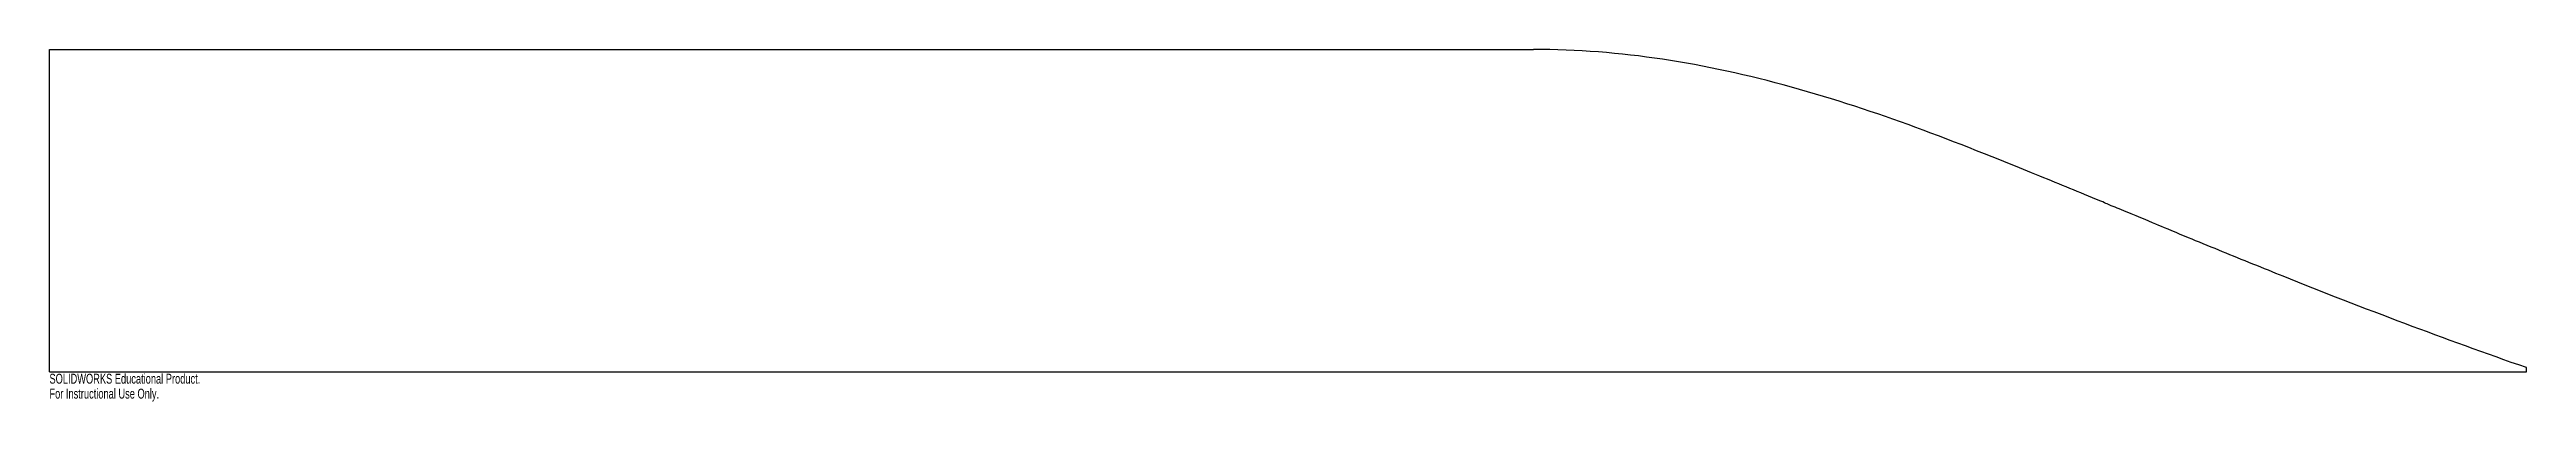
# Model space of a CAD drawing. Header units: millimetres. Extents: x -185 to 1025, y -15 to 158.
import ezdxf

# ---------------------------------------------------------------- set-up
doc = ezdxf.new("R2010")
doc.units = ezdxf.units.MM
doc.styles.add('SLDTEXTSTYLE0', font='TXT', dxfattribs={"width": 0.7})

msp = doc.modelspace()

# ---------------------------------------------------------------- linework, layer by layer
at = {"color": 7, "linetype": 'Continuous', "lineweight": 25}
for p, q in [((-185, 157.5), (540, 157.5)), ((-185, 0), (-185, 157.5)), ((-185, 0), (1025, 0)), ((1025, 0), (1025, 2))]:
    msp.add_line(p, q, dxfattribs=at)
msp.add_open_spline([(1025, 2), (1005.4, 8.8), (985.1, 16.2), (946.1, 30.9), (924.9, 39.1), (896.9, 50.4), (885.9, 54.8), (871.9, 60.6), (866.2, 62.9), (857.2, 66.6), (850.3, 69.5), (843.3, 72.4), (838.8, 74.3), (828.6, 78.6), (825.6, 79.8), (820.6, 81.8), (819.9, 82.2), (805.9, 88), (797.8, 91.3), (745, 112.9), (708.4, 127.3), (623.5, 150.9), (582.5, 157.5), (540, 157.5)], degree=3, knots=[0, 0, 0, 0, 0.125, 0.125, 0.25, 0.25, 0.3125, 0.3125, 0.34375, 0.34375, 0.375, 0.375, 0.40625, 0.40625, 0.421875, 0.421875, 0.4375, 0.4375, 0.5, 0.5, 0.75, 0.75, 1, 1, 1, 1], dxfattribs=at)

# ---------------------------------------------------------------- texts
at = {"color": 7, "linetype": 'Continuous', "char_height": 4.834, "attachment_point": 1, "style": 'SLDTEXTSTYLE0'}
for s, insert in [('SOLIDWORKS Educational Product.', (-185, -1)), ('For Instructional Use Only.', (-185, -8.3))]:
    msp.add_mtext(s, dxfattribs=dict(at, insert=insert))

doc.saveas('drawing.dxf')
